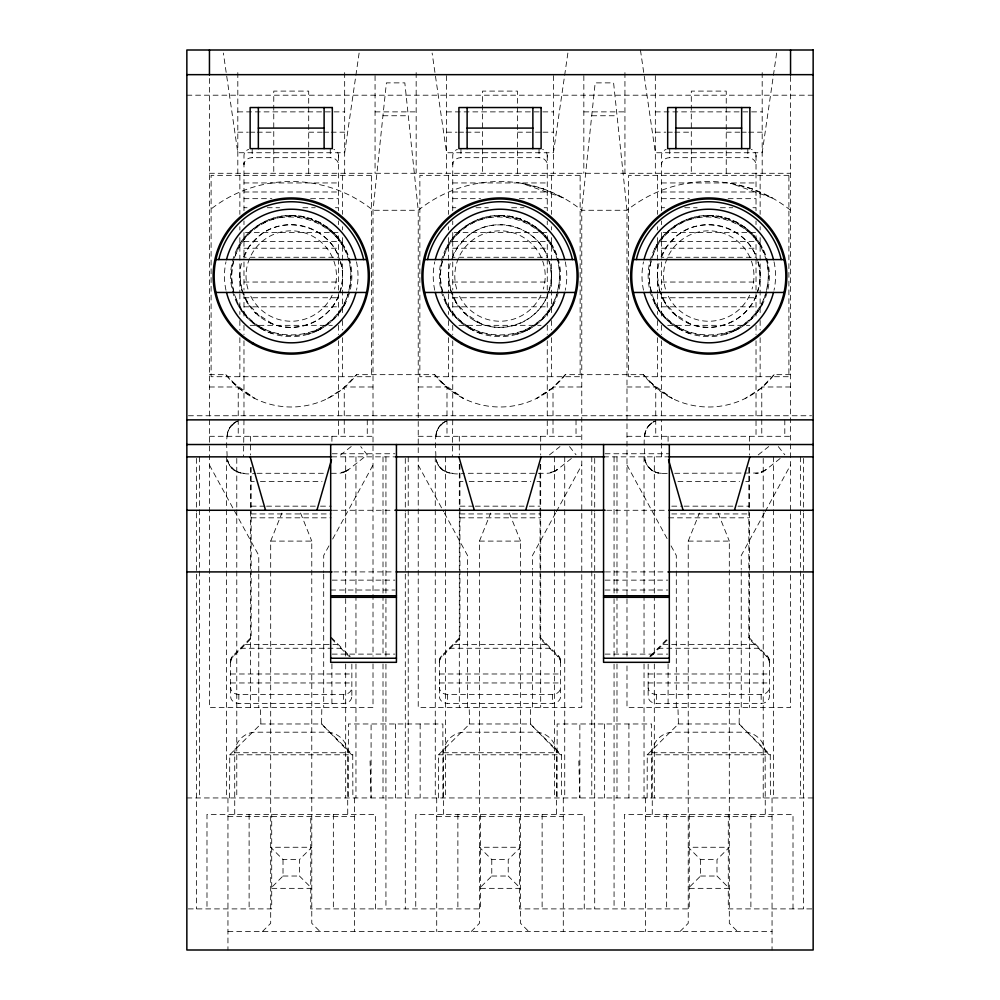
<?xml version="1.0" encoding="UTF-8"?>
<svg xmlns="http://www.w3.org/2000/svg" width="1000" height="1000" viewBox="0 0 1000 1000"><rect width="100%" height="100%" fill="white"/><g stroke="black" fill="none" stroke-linecap="round" stroke-linejoin="round"><path stroke-width="0.75" stroke-dasharray="5 3.75" d="M230.613 689.062L230.613 687.562A8.225 6.887 0 0 0 238.837 694.45L343.625 694.45A8.225 6.887 0 0 0 351.85 687.562M230.613 661.775L230.613 696.538A8.225 6.887 0 0 0 238.837 703.425L343.625 703.425A8.225 6.887 0 0 0 351.85 696.538L351.85 695.037M243.975 163.025L243.975 164.537A8.225 6.863 0 0 1 252.188 157.675L330.275 157.675A8.225 6.863 0 0 1 338.488 164.537M338.488 157L338.488 155.5A8.225 6.863 0 0 0 333.837 149.312M439.387 689.062L439.387 687.562A8.225 6.887 0 0 0 447.6 694.45L552.4 694.45A8.225 6.887 0 0 0 560.612 687.562M439.387 661.775L439.387 696.538A8.225 6.887 0 0 0 447.6 703.425L552.4 703.425A8.225 6.887 0 0 0 560.612 696.538L560.612 695.037M452.738 163.025L452.738 164.537A8.225 6.863 0 0 1 460.962 157.675L539.038 157.675A8.225 6.863 0 0 1 547.263 164.537M547.263 157L547.263 155.5A8.225 6.863 0 0 0 542.612 149.312M560.612 662.5L560.612 662.675A8.162 7.963 52.8 0 0 558.162 656.938M648.15 689.062L648.15 687.562A8.225 6.887 0 0 0 656.375 694.45L761.162 694.45A8.225 6.887 0 0 0 769.388 687.562M661.513 163.025L661.513 164.537A8.225 6.863 0 0 1 669.725 157.675L747.812 157.675A8.225 6.863 0 0 1 756.025 164.537M756.025 157L756.025 155.5A8.225 6.863 0 0 0 751.375 149.312M648.15 664.112L648.15 696.538A8.225 6.887 0 0 0 656.375 703.425L761.162 703.425A8.225 6.887 0 0 0 769.388 696.538L769.388 695.037M769.388 662.5L769.388 662.675A8.162 7.963 52.8 0 0 766.925 656.938M229.587 797.95L229.737 754.8L260.875 723.975L260.413 707.537M438.35 797.95L438.5 754.8L469.65 723.975L469.175 707.537M647.125 797.95L647.262 754.8L678.413 723.975L677.95 707.537M420.15 723.975L420.15 797.95M628.913 723.975L628.913 797.95M351.587 754.8L321.587 723.975L321.825 707.537M560.35 754.8L530.35 723.975L530.6 707.537M769.125 754.8L739.125 723.975L739.362 707.537M227.125 456.438C226.938 444.963 223.612 426.675 237.525 421.15M435.887 456.438C435.7 444.963 432.388 426.675 446.287 421.15M667.262 473.288C657.763 475.062 646.725 469.825 644.987 459.725C644.8 447.35 640.113 427.425 655.062 421.15M359.113 53.062L344.663 152.738L237.812 152.738L223.363 53.062M567.875 53.062L553.425 152.738L446.575 152.738L432.125 53.062M776.637 53.062L762.188 152.738L655.337 152.738L640.45 50M234.725 814.388L234.725 752.738C234.95 741.7 244.237 732.412 255.275 732.188L327.188 732.188C338.175 732.425 347.625 741.663 347.587 752.738L347.738 814.388M443.488 814.388L443.488 752.738C443.713 741.7 453 732.412 464.038 732.188L535.962 732.188C546.938 732.425 556.4 741.663 556.35 752.738L556.512 814.388M652.262 814.388L652.262 752.738C652.475 741.7 661.775 732.412 672.812 732.188L744.725 732.188C755.7 732.425 765.163 741.663 765.125 752.738L765.275 814.388M233.837 260.65C230.825 271.15 231.125 282.475 234.2 292.925M349 289.9C366.062 216.45 258.7 186.238 234.562 257.613M442.6 260.65C439.588 271.15 439.888 282.475 442.962 292.925M557.762 289.9C574.837 216.45 467.475 186.238 443.325 257.613M651.363 260.65C648.363 271.15 648.662 282.475 651.725 292.925M766.525 289.9C783.6 216.45 676.237 186.238 652.1 257.613M339.525 292.688C343.038 282.95 343.825 271.737 340.25 261.913M548.713 291.188C540.925 321.975 501.087 337.088 474.312 320.513M549.125 289.688C552.438 279.887 552.025 268.75 548.1 259.188M757.062 292.688C760.575 282.95 761.363 271.737 757.788 261.913M227.45 433.425L228.4 430.262M436.213 433.425L437.175 430.262M644.987 433.425L645.938 430.262M262.462 931.513L270.688 923.288L270.688 541.1L281.887 513.075M471.238 931.513L479.45 923.288L479.45 541.1L490.662 513.075M680 931.513L688.225 923.288L688.225 541.1L699.425 513.075M347.9 294.438C332.45 348.375 250.012 348.375 234.562 294.438M556.675 294.438C541.213 348.375 458.787 348.375 443.325 294.438M765.438 294.438C749.987 348.375 667.55 348.375 652.1 294.438M338.688 295.688C327.875 323.625 291.1 336.112 265.55 320.513M756.225 295.688C745.413 323.625 708.637 336.112 683.088 320.513M244.062 256.863L248.787 247.087L259.2 235.863C285.35 213.512 331.238 226.962 339.787 260.55M451.55 259.55L457.55 247.087L467.975 235.863C493.312 214.338 537.463 225.925 547.65 257.825M661.587 256.863L666.325 247.087L676.737 235.863C702.887 213.512 748.775 226.962 757.325 260.55M328.925 545.887L323.7 555.475L323.7 572.55M332.663 539.038L373.013 465.062M555.625 513.013L532.463 555.475L532.463 569.438M556.375 511.65L581.775 465.062M764.4 513.013L741.237 555.475L741.237 569.438M765.138 511.65L790.55 465.062M237.225 248.512C247.875 227.05 272.075 213.487 295.938 215.6M345.238 303.55C339.125 315.55 328.913 325.375 316.688 331.037M445.988 248.512C456.65 227.05 480.85 213.487 504.712 215.6M554.012 303.55C547.888 315.55 537.675 325.375 525.45 331.037M654.762 248.512C665.413 227.05 689.613 213.487 713.475 215.6M762.775 303.55C756.65 315.55 746.45 325.375 734.225 331.037M790.55 374.663L774.112 374.663A82.188 82.188 0 0 1 643.425 374.663L565.337 374.663A82.188 82.188 0 0 1 434.663 374.663L356.575 374.663L343.5 388.225L327.688 398.462M565.337 374.663L552.275 388.225L536.45 398.462L552.275 388.225M774.112 374.663L761.038 388.225L745.225 398.462M234.075 423.075L229.963 427.35L234.613 422.7M442.837 423.075L438.725 427.35L443.375 422.7M651.6 423.075L647.5 427.35L652.15 422.7M230.525 661.587A8.075 7.987 -47 0 1 232.938 655.7A63.875 2.988 -45.1 0 0 240.487 648.263L251.163 637.375M230.575 662.675A8.162 8.1 -39.2 0 1 232.975 656.838A96.075 4.487 -45.1 0 0 245.413 644.375L251.163 638.513L251.163 511.375M439.3 661.587A8.075 7.987 -47 0 1 441.7 655.7A63.875 2.988 -45.1 0 0 449.25 648.263L459.938 637.375M439.35 662.675A8.162 8.1 -39.2 0 1 441.75 656.838A96.075 4.487 -45.1 0 0 454.188 644.375L459.938 638.513L459.938 511.375M650.562 655.8A63.875 2.988 -45.1 0 0 658.012 648.263L668.7 637.375M651.312 656.125A96.075 4.487 -45.1 0 0 662.95 644.375L668.7 638.513M283.012 859.587L283.012 876.025L270.688 888.35L311.775 888.35L299.45 876.025L299.45 859.587L311.775 847.262L270.688 847.262L283.012 859.587L299.45 859.587M491.775 859.587L491.775 876.025L479.45 888.35L520.55 888.35L508.225 876.025L508.225 859.587L520.55 847.262L479.45 847.262L491.775 859.587L508.225 859.587M700.55 859.587L700.55 876.025L688.225 888.35L729.312 888.35L716.988 876.025L716.988 859.587L729.312 847.262L688.225 847.262L700.55 859.587L716.988 859.587M351.2 446.55L338.125 456.85M549.462 454.9L559.963 446.55M571.362 458.5L557.35 469.625L552.55 472.3L557.35 469.625A16.887 16.887 0 0 1 546.85 473.288L465.863 473.288M758.225 454.9L768.737 446.55M780.125 458.5L766.112 469.625L758.612 473.025L674.638 473.288M331.3 473.288L338.088 473.288A16.887 16.887 0 0 0 348.587 469.625L343.775 472.3L348.587 469.625L367.262 454.8L360.75 446.6M346.287 471.163L338.088 473.288M555.062 471.163L546.85 473.288M763.825 471.163L761.175 472.35L766.112 469.625A16.887 16.887 0 0 1 755.612 473.288M318.75 330.037L308.5 334.137L309.962 333.675M527.525 330.037L517.275 334.137L518.737 333.675M736.287 330.037L726.038 334.137L727.5 333.675M186.85 95.2L813.15 95.2M237.812 111.875L344.663 111.875M375.062 111.875L416.163 111.875M446.575 111.875L553.425 111.875M583.837 111.875L624.938 111.875M655.337 111.875L762.188 111.875M382.95 115.75L408.288 115.75M591.712 115.75L617.05 115.75M237.812 132.188L248.3 132.188M249.8 132.188L255.787 132.188M257.288 132.188L273.762 132.188M308.7 132.188L322.188 132.188M323.688 132.188L329.675 132.188M331.175 132.188L344.663 132.188M446.575 132.188L457.062 132.188M458.562 132.188L464.55 132.188M466.05 132.188L482.537 132.188M517.463 132.188L533.95 132.188M535.45 132.188L541.438 132.188M542.938 132.188L553.425 132.188M655.337 132.188L665.825 132.188M667.325 132.188L673.325 132.188M674.825 132.188L691.3 132.188M726.237 132.188L739.712 132.188M741.213 132.188L747.212 132.188M748.713 132.188L762.188 132.188M209.45 173.287L790.55 173.287M243.975 182.95L338.488 182.95M452.738 182.95L547.263 182.95M661.513 182.95L756.025 182.95M243.975 191.988L338.488 191.988M452.738 191.988L547.263 191.988M661.513 191.988L756.025 191.988M243.975 198.675L271.863 198.675M310.6 198.675L338.488 198.675M452.738 198.675L480.625 198.675M519.375 198.675L547.263 198.675M661.513 198.675L689.4 198.675M728.138 198.675L756.025 198.675M243.975 207.725L247.075 207.725M267.213 207.725L279.613 207.725M302.85 207.725L315.25 207.725M335.4 207.725L338.488 207.725M452.738 207.725L455.838 207.725M475.988 207.725L488.375 207.725M511.625 207.725L524.012 207.725M544.163 207.725L547.263 207.725M661.513 207.725L664.6 207.725M684.75 207.725L697.15 207.725M720.387 207.725L732.788 207.725M752.925 207.725L756.025 207.725M245.525 232.488L338.488 232.488L338.488 257.262L243.975 257.262M454.288 232.488L547.263 232.488L547.263 257.262L452.738 257.262M663.062 232.488L756.025 232.488L756.025 257.262L661.513 257.262M243.975 241.537L338.488 241.537M452.738 241.537L547.263 241.537M661.513 241.537L756.025 241.537M243.975 248.225L338.488 248.225M452.738 248.225L547.263 248.225M661.513 248.225L756.025 248.225M243.975 282.038L338.488 282.038M452.738 282.038L547.263 282.038M661.513 282.038L756.025 282.038M243.975 297.762L338.488 297.762M452.738 297.762L547.263 297.762M661.513 297.762L756.025 297.762M243.975 306.812L338.488 306.812M452.738 306.812L547.263 306.812M661.513 306.812L756.025 306.812M250.175 325.337L332.3 325.337M458.938 325.337L541.062 325.337M667.7 325.337L749.825 325.337M209.45 374.663L225.888 374.663A82.188 82.188 0 0 0 356.575 374.663M209.45 386.987L238.225 386.987L238.225 436.3M373.013 386.987L344.25 386.987L344.25 436.3M418.225 386.987L446.987 386.987L446.987 436.3M581.775 386.987L553.013 386.987L553.013 436.3M626.987 386.987L655.75 386.987L655.75 436.3M790.55 386.987L761.775 386.987L761.775 436.3M188.412 415.75L811.587 415.75M209.45 436.3L373.013 436.3M418.225 436.3L581.775 436.3M626.987 436.3L790.55 436.3M332.212 453.75L394.913 453.75M605.087 453.75L669.312 453.75M331.737 456.85L395.613 456.85M603.562 456.85L668.7 456.85M228.4 462.887L227.45 459.725C229.662 472.55 244.988 475.462 255.787 473.288M257.1 473.288L325.363 473.288M437.175 462.887L436.213 459.725C438.425 472.55 453.75 475.462 464.55 473.288M251.163 481.512L254.25 481.512M260.413 481.512L322.05 481.512M459.938 481.512L463.013 481.512M469.175 481.512L530.825 481.512M536.987 481.512L540.062 481.512M677.95 481.512L739.587 481.512M745.75 481.512L748.838 481.512M251.163 506.163L265.038 506.163M266.575 506.163L318.975 506.163M320.513 506.163L331.3 506.163M459.938 506.163L473.8 506.163M475.337 506.163L527.737 506.163M529.275 506.163L540.062 506.163M671.775 506.163L682.562 506.163M684.112 506.163L736.513 506.163M738.05 506.163L748.838 506.163M332.5 510.275L393.275 510.275M606.725 510.275L667.5 510.275M251.163 513.938L331.3 513.938M459.938 513.938L540.062 513.938M671.775 513.938L748.838 513.938M251.163 517.825L331.3 517.825M459.938 517.825L540.062 517.825M668.7 517.825L748.838 517.825M270.688 541.1L311.775 541.1L311.775 923.288L320 931.513M479.45 541.1L520.55 541.1L520.55 923.288L528.763 931.513M688.225 541.1L729.312 541.1L729.312 923.288L737.537 931.513M333.663 571.912L394.575 571.912M605.425 571.912L666.338 571.912M332.212 580.138L394.913 580.138M605.087 580.138L667.788 580.138M330.688 590.025L394.913 590.025M605.087 590.025L667.788 590.025M245.413 644.375L337.05 644.375A96.075 4.487 45.1 0 0 348.688 656.125M454.188 644.375L545.812 644.375A96.075 4.487 45.1 0 0 558.212 656.888L558.212 655.8A63.875 2.988 45.1 0 1 550.75 648.263L540.062 637.375M662.95 644.375L754.587 644.375A96.075 4.487 45.1 0 0 766.975 656.888L766.975 655.8A63.875 2.988 45.1 0 1 759.513 648.263L748.838 637.375M240.487 648.263L341.987 648.263A63.875 2.988 45.1 0 0 349.438 655.8M449.25 648.263L550.75 648.263M658.012 648.263L759.513 648.263M332.212 654.112L394.913 654.112M605.087 654.112L667.788 654.112M230.613 673.988L351.85 673.988M439.387 673.988L560.612 673.988M648.15 673.988L769.388 673.988M230.613 682.962L351.85 682.962M439.387 682.962L560.612 682.962M648.15 682.962L769.388 682.962M260.438 723.975L322.038 723.975M469.2 723.975L530.8 723.975M677.962 723.975L739.562 723.975M234.725 752.738L347.738 752.738M443.488 752.738L556.512 752.738M652.262 752.738L765.275 752.738M229.587 754.8L352.875 754.8M438.35 754.8L561.65 754.8M647.125 754.8L770.413 754.8M186.85 797.95L813.15 797.95M227.95 816.438L354.525 816.438M436.712 816.438L563.288 816.438M645.475 816.438L772.05 816.438M283.012 876.025L299.45 876.025M491.775 876.025L508.225 876.025M700.55 876.025L716.988 876.025M188.238 908.9L271.712 908.9L271.712 814.388M811.762 908.9L728.288 908.9L728.288 814.388M227.95 931.513L772.05 931.513M661.513 456.85L661.513 419.862M708.763 215.413L722.788 217.05L718.25 216.163L731.75 219.938L727.5 218.375L740.163 224.175L736.287 222.013L747.825 229.662L744.4 226.988L754.525 236.275L751.625 233.162L762.775 248.512M500 215.413L514.012 217.05L509.487 216.163L522.987 219.938L518.737 218.375L531.4 224.175L527.525 222.013L539.05 229.662L535.625 226.988L545.763 236.275L542.863 233.162L554.012 248.512M291.238 215.413L305.25 217.05L300.712 216.163L314.212 219.938L309.962 218.375L322.625 224.175L318.75 222.013L330.288 229.662L326.863 226.988L337 236.275L334.1 233.162L345.238 248.512M655.062 472L658.225 472.962M446.287 472L449.45 472.962M237.525 472L240.688 472.962M690.037 333.675C674.912 328.775 661.95 317.725 654.762 303.55M481.262 333.675C466.15 328.775 453.188 317.725 445.988 303.55M272.5 333.675C257.375 328.775 244.412 317.725 237.225 303.55M690 323.85L672.438 312.35L676.737 316.188L664.275 301.712L666.325 304.962L659.15 289.325M481.238 323.85L463.675 312.35L467.975 316.188L455.513 301.712L457.55 304.962L450.375 289.325L450.913 291.175L448.625 276.025M272.462 323.85L254.913 312.35L259.2 316.188L246.75 301.712L248.787 304.962L241.612 289.325M649.575 381.812L672.312 398.462L656.5 388.225L643.425 374.663M440.8 381.812L463.55 398.462L447.725 388.225L434.663 374.663M232.037 381.812L254.775 398.462L238.962 388.225L225.888 374.663M652.15 470.45L647.5 465.8L651.6 470.075M443.375 470.45L438.725 465.8L442.837 470.075M234.613 470.45L229.963 465.8L234.075 470.075M739.125 723.975L770.263 754.8L770.413 797.95M530.35 723.975L561.5 754.8L561.65 797.95M321.587 723.975L352.738 754.8L352.875 797.95M754.587 644.375L748.838 638.513L748.838 511.375M545.812 644.375L540.062 638.513L540.062 511.375M331.3 637.375L341.987 648.263M331.3 638.513L337.05 644.375M778.288 446.6L784.8 454.8M569.525 446.6L576.025 454.8M757.812 240.4L760.138 243.85M549.038 240.4L551.375 243.85M340.275 240.4L342.6 243.85M626.987 465.062L667.337 539.038M671.075 545.887L676.3 555.475L676.3 569.438M418.225 465.062L443.625 511.65M444.375 513.013L467.537 555.475L467.537 569.438M209.45 465.062L258.762 555.475L258.762 572.55M718.112 513.075L729.312 541.1M509.338 513.075L520.55 541.1M300.575 513.075L311.775 541.1M644.987 459.725L645.938 462.887M657.4 276.025L659.45 289.65M239.862 276.025L241.912 289.65M578.825 760.962L579.85 797.95L579.85 723.975M370.062 760.962L371.087 797.95L371.087 723.975M803.462 458.413L803.462 511.413M803.462 512.962L803.462 908.9M800.55 456.85L800.55 508.25M800.55 509.8L800.55 797.95M793.012 908.9L793.012 814.388L624.525 814.388L624.525 908.9M790.55 76.463L790.55 707.537L626.987 707.537L626.987 663.888M784.8 419.862L784.8 436.3M773.487 456.85L773.487 508.25M773.487 509.8L773.487 797.95M772.05 797.95L772.05 950M769.388 661.587L769.388 696.538M763.225 458.413L763.225 511.362M763.225 512.925L763.225 797.95M762.188 72.6L762.188 173.287M761.162 694.45L761.162 703.425M760.138 175.338L760.138 214.363M760.138 226.725L760.138 229.975M760.138 237.625L760.138 314.438M760.138 320.513L760.138 330M760.138 337.688L760.138 376.712M756.025 155.5L756.025 210.775M756.025 220.987L756.025 224.638M756.025 259.188L756.025 290.075M756.025 293.55L756.025 319.8M756.025 325.337L756.025 334.6M756.025 340.775L756.025 417.912M756.025 420.712L756.025 436.3M750.888 814.388L750.888 908.9M749.45 436.3L749.45 455.012M749.45 467.475L749.45 511.125M749.45 512.688L749.45 707.537M748.838 467.312L748.838 510.087M747.812 148.625L747.812 157.675M741.237 571L741.237 707.537M726.237 173.287L726.237 91.1L691.3 91.1L691.3 173.287M689.25 814.388L689.25 908.9L519.525 908.9L519.525 814.388M676.3 571L676.3 707.537M669.725 148.625L669.725 157.675M668.088 436.3L668.088 442.537M668.088 663.888L668.088 707.537M666.65 814.388L666.65 908.9M661.513 210.775L661.513 155.5A8.225 6.863 0 0 1 666.162 149.312M661.513 220.987L661.513 224.638M661.513 232.488L661.513 259.188M661.513 261.938L661.513 290.075M661.513 293.55L661.513 319.8M661.513 325.337L661.513 334.6M661.513 340.775L661.513 417.912M657.4 175.338L657.4 214.363M657.4 226.725L657.4 229.975M657.4 237.625L657.4 292.887M657.4 293.975L657.4 314.438M657.4 320.513L657.4 330M657.4 337.688L657.4 376.712M656.375 694.45L656.375 703.425M655.337 75.625L655.337 173.287M654.312 456.85L654.312 593.913M654.312 595.462L654.312 656.213M654.312 664L654.312 797.95M651.65 797.95L651.65 723.975L557.125 723.975L557.125 797.95M645.475 797.95L645.475 931.513M644.038 456.85L644.038 593.913M644.038 595.462L644.038 656.213M644.038 664L644.038 797.95M626.987 656.237L626.987 210.275L613.6 82.875L595.175 82.875L581.775 210.275L581.775 707.537L418.225 707.537L418.225 210.275L404.825 82.875L386.4 82.875L373.013 210.275L373.013 656.237M624.938 72.6L624.938 173.287M616.987 456.85L616.987 593.913M616.987 595.462L616.987 656.213M616.987 664L616.987 797.95M614.062 456.85L614.062 597.137M614.062 598.7L614.062 656.375M614.062 664.175L614.062 908.9M604.388 723.975L604.388 797.95M594.7 458.413L594.7 511.413M594.7 512.962L594.7 908.9M591.775 456.85L591.775 508.25M591.775 509.8L591.775 797.95M584.25 908.9L584.25 814.388L415.75 814.388L415.75 908.9M583.837 75.625L583.837 173.287M576.025 419.862L576.025 436.3M564.725 456.85L564.725 508.25M564.725 509.8L564.725 797.95M563.288 797.95L563.288 931.513M560.612 661.587L560.612 696.538M554.45 456.85L554.45 508.25M554.45 509.8L554.45 797.95M553.425 75.625L553.425 173.287M552.4 694.45L552.4 703.425M551.375 175.338L551.375 214.363M551.375 226.725L551.375 229.975M551.375 237.625L551.375 314.438M551.375 320.513L551.375 330M551.375 337.688L551.375 376.712M547.263 155.5L547.263 210.775M547.263 220.987L547.263 224.638M547.263 259.188L547.263 290.075M547.263 293.55L547.263 319.8M547.263 325.337L547.263 334.6M547.263 340.775L547.263 417.912M547.263 420.712L547.263 436.3M542.125 814.388L542.125 908.9M540.688 436.3L540.688 455.012M540.688 464.363L540.688 511.125M540.688 512.688L540.688 707.537M540.062 464.325L540.062 510.087M539.038 148.625L539.038 157.675M532.463 571L532.463 707.537M517.463 173.287L517.463 91.1L482.537 91.1L482.537 173.287M480.475 814.388L480.475 908.9L310.75 908.9L310.75 814.388M467.537 571L467.537 707.537M460.962 148.625L460.962 157.675M459.938 464.325L459.938 510.087M459.312 436.3L459.312 455.012M459.312 464.363L459.312 511.125M459.312 512.688L459.312 707.537M457.875 814.388L457.875 908.9M452.738 210.775L452.738 155.5A8.225 6.863 0 0 1 457.388 149.312M452.738 220.987L452.738 224.638M452.738 232.488L452.738 259.188M452.738 261.938L452.738 290.075M452.738 293.55L452.738 319.8M452.738 325.337L452.738 334.6M452.738 340.775L452.738 417.912M452.738 419.862L452.325 456.438M448.625 175.338L448.625 214.363M448.625 226.725L448.625 229.975M448.625 237.625L448.625 292.887M448.625 293.975L448.625 314.438M448.625 320.513L448.625 330M448.625 337.688L448.625 376.712M447.6 694.45L447.6 703.425M446.575 75.625L446.575 173.287M445.55 456.85L445.55 508.25M445.55 509.8L445.55 797.95M442.875 797.95L442.875 723.975L348.35 723.975L348.35 797.95M441.788 655.8L441.788 656.888M436.712 797.95L436.712 931.513M435.275 456.85L435.275 508.25M435.275 509.8L435.275 797.95M416.163 72.6L416.163 173.287M408.225 456.85L408.225 508.25M408.225 509.8L408.225 797.95M405.3 458.413L405.3 511.413M405.3 512.962L405.3 908.9M395.613 723.975L395.613 797.95M385.938 456.85L385.938 597.137M385.938 598.7L385.938 656.375M385.938 664.175L385.938 908.9M383.013 456.85L383.013 593.913M383.013 595.462L383.013 656.213M383.013 664L383.013 797.95M375.475 908.9L375.475 814.388L206.988 814.388L206.988 908.9M375.062 75.625L375.062 173.287M373.013 663.888L373.013 707.537L209.45 707.537L209.45 76.463M367.262 419.862L367.262 436.3M355.962 456.85L355.962 593.913M355.962 595.462L355.962 656.213M355.962 664L355.962 797.95M354.525 797.95L354.525 931.513M351.85 664.112L351.85 696.538M345.688 456.85L345.688 597.025M345.688 598.587L345.688 656.213M345.688 664L345.688 797.95M344.663 72.6L344.663 173.287M343.625 694.45L343.625 703.425M342.6 175.338L342.6 214.363M342.6 226.725L342.6 229.975M342.6 237.625L342.6 314.438M342.6 320.513L342.6 330M342.6 337.688L342.6 376.712M338.488 155.5L338.488 210.775M338.488 220.987L338.488 224.638M338.488 259.188L338.488 290.075M338.488 293.55L338.488 319.8M338.488 325.337L338.488 334.6M338.488 340.775L338.488 417.912M338.488 420.712L338.488 436.3M333.35 814.388L333.35 908.9M331.912 436.3L331.912 442.537M331.912 663.888L331.912 707.537M330.275 148.625L330.275 157.675M323.7 574.1L323.7 707.537M308.7 173.287L308.7 91.1L273.762 91.1L273.762 173.287M258.762 574.1L258.762 707.537M252.188 148.625L252.188 157.675M251.163 467.312L251.163 510.087M250.55 436.3L250.55 455.012M250.55 467.475L250.55 707.537M249.112 814.388L249.112 908.9M243.975 210.775L243.975 155.5A8.225 6.863 0 0 1 248.625 149.312M243.975 220.987L243.975 224.638M243.975 232.488L243.975 259.188M243.975 261.938L243.975 290.075M243.975 293.55L243.975 319.8M243.975 325.337L243.975 334.6M243.975 340.775L243.975 417.912M243.975 419.862L243.562 456.438M239.862 175.338L239.862 214.363M239.862 226.725L239.862 229.975M239.862 237.625L239.862 292.887M239.862 293.975L239.862 314.438M239.862 320.513L239.862 330M239.862 337.688L239.862 376.712M238.837 694.45L238.837 703.425M237.812 72.6L237.812 173.287M236.775 458.413L236.775 508.25M236.775 509.8L236.775 797.95M233.025 655.8L233.025 656.888M227.95 797.95L227.95 950M226.513 456.85L226.513 508.25M226.513 509.8L226.513 797.95M199.45 456.85L199.45 508.25M199.45 509.8L199.45 797.95M196.537 458.413L196.537 511.413M196.537 512.962L196.537 908.9M790.55 210.275A130.625 130.625 0 0 0 626.987 210.275L581.775 210.275A130.625 130.625 0 0 0 418.225 210.275L373.013 210.275A130.625 130.625 0 0 0 209.45 210.275M340.525 261.55A51.375 51.375 0 0 1 291.238 327.4A51.375 51.375 0 0 1 241.95 261.55M243.538 256.938A51.375 51.375 0 0 1 338.925 256.938M549.288 261.55A51.375 51.375 0 0 1 500 327.4A51.375 51.375 0 0 1 450.712 261.55M452.312 256.938A51.375 51.375 0 0 1 547.688 256.938M758.05 261.55A51.375 51.375 0 0 1 708.763 327.4A51.375 51.375 0 0 1 659.475 261.55M661.075 256.938A51.375 51.375 0 0 1 756.462 256.938M774.025 261.837A66.775 66.775 0 0 1 774.025 290.225M643.512 290.225A66.775 66.775 0 0 1 643.512 261.837M665.475 289.05A45.2 45.2 0 0 1 708.763 230.825A45.2 45.2 0 0 1 752.05 289.05M749.7 295.212A45.2 45.2 0 0 1 667.837 295.212M565.25 261.837A66.775 66.775 0 0 1 565.25 290.225M434.75 290.225A66.775 66.775 0 0 1 434.75 261.837M456.712 289.05A45.2 45.2 0 0 1 500 230.825A45.2 45.2 0 0 1 543.288 289.05M540.925 295.212A45.2 45.2 0 0 1 459.075 295.212M356.488 261.837A66.775 66.775 0 0 1 356.488 290.225M225.975 290.225A66.775 66.775 0 0 1 225.975 261.837M247.95 289.05A45.2 45.2 0 0 1 291.238 230.825A45.2 45.2 0 0 1 334.525 289.05M332.163 295.212A45.2 45.2 0 0 1 250.3 295.212M661.513 473.288A16.85 16.85 0 0 1 644.663 456.438M644.663 436.712A16.85 16.85 0 0 1 655.35 421.025M767.062 655.7A8.075 7.987 47 0 1 769.475 661.587M650.138 656.488A8.075 7.688 -57.7 0 1 650.662 655.9M766.875 655.9A8.075 7.688 57.7 0 1 769.25 661.587M649.912 656.312A8.075 7.987 -47 0 1 650.462 655.7M452.738 473.288A16.85 16.85 0 0 1 436.075 458.95M435.887 436.712A16.85 16.85 0 0 1 446.587 421.025M439.513 661.587A8.075 7.688 -57.7 0 1 441.887 655.9M558.3 655.7A8.075 7.987 47 0 1 560.7 661.587M558.112 655.9A8.075 7.688 57.7 0 1 560.487 661.587M243.975 473.288A16.85 16.85 0 0 1 227.312 458.95M227.125 436.712A16.85 16.85 0 0 1 237.812 421.025M230.75 661.587A8.075 7.688 -57.7 0 1 233.125 655.9M349.538 655.7A8.075 7.987 47 0 1 350.087 656.312M349.338 655.9A8.075 7.688 57.7 0 1 349.862 656.488M371.375 175.338L211.1 175.338L211.1 376.712L371.375 376.712L371.375 175.338M580.138 175.338L419.862 175.338L419.862 376.712L580.138 376.712L580.138 175.338M788.9 175.338L628.625 175.338L628.625 376.712L788.9 376.712L788.9 175.338M752.113 188.912L730.75 183.375L772.237 197.963L752.113 188.912M543.35 188.912L521.987 183.375L563.475 197.963L543.35 188.912M678.975 327.638A59.588 59.588 0 0 0 768.35 276.025A59.588 59.588 0 0 0 678.975 224.425A59.588 59.588 0 0 0 678.975 327.638M470.2 327.638A59.588 59.588 0 0 0 559.587 276.025A59.588 59.588 0 0 0 470.2 224.425A59.588 59.588 0 0 0 470.2 327.638M261.438 327.638A59.588 59.588 0 0 0 350.825 276.025A59.588 59.588 0 0 0 261.438 224.425A59.588 59.588 0 0 0 261.438 327.638M678.462 328.525A60.613 60.613 0 0 0 769.388 276.025A60.613 60.613 0 0 0 678.462 223.538A60.613 60.613 0 0 0 678.462 328.525M469.688 328.525A60.613 60.613 0 0 0 560.612 276.025A60.613 60.613 0 0 0 469.688 223.538A60.613 60.613 0 0 0 469.688 328.525M260.925 328.525A60.613 60.613 0 0 0 351.85 276.025A60.613 60.613 0 0 0 260.925 223.538A60.613 60.613 0 0 0 260.925 328.525"/><path stroke-width="1.5" d="M316.913 510.275L331.475 459.812M525.688 510.275L541.1 456.85M734.45 510.275L749.862 456.85M186.85 74.662L813.15 74.662M258.35 128.088L324.113 128.088M467.125 128.088L532.875 128.088M675.888 128.088L741.65 128.088M215.95 259.587L366.512 259.587M424.725 259.587L575.275 259.587M633.488 259.587L784.05 259.587M215.95 292.462L366.512 292.462M424.725 292.462L575.275 292.462M633.488 292.462L784.05 292.462M186.85 419.862L813.15 419.862M186.85 444.525L813.15 444.525M186.85 456.85L331 456.85M395.613 456.85L604.388 456.85M669 456.85L813.15 456.85M186.85 510.275L330.938 510.275M394.837 510.275L605.163 510.275M669.062 510.275L813.15 510.275M186.85 571.912L332.1 571.912M396.138 571.912L603.862 571.912M667.9 571.912L813.15 571.912M330.688 595.763L396.438 595.763M603.562 595.763L669.312 595.763M330.688 597.312L396.438 597.312M603.562 597.312L669.312 597.312M330.688 658.25L396.438 658.25M603.562 658.25L669.312 658.25M668.525 459.812L683.088 510.275M458.9 456.85L474.312 510.275M250.138 456.85L265.55 510.275M790.55 50L790.55 74.938M741.65 107.537L741.65 148.625M675.888 107.537L675.888 148.625M669.312 444.525L669.312 662.325L603.562 662.325L603.562 444.525M532.875 107.537L532.875 148.625M467.125 107.537L467.125 148.625M396.438 444.525L396.438 662.325L330.688 662.325L330.688 444.525M324.113 107.537L324.113 148.625M258.35 107.537L258.35 148.625M209.45 50L209.45 74.938M773.487 292.462A66.775 66.775 0 0 1 644.038 292.462M644.038 259.587A66.775 66.775 0 0 1 773.487 259.587M636.337 259.587A74.275 74.275 0 0 1 781.2 259.587M564.725 292.462A66.775 66.775 0 0 1 435.275 292.462M435.275 259.587A66.775 66.775 0 0 1 564.725 259.587M427.562 259.587A74.275 74.275 0 0 1 572.438 259.587M355.962 292.462A66.775 66.775 0 0 1 226.513 292.462M226.513 259.587A66.775 66.775 0 0 1 355.962 259.587M218.8 259.587A74.275 74.275 0 0 1 363.663 259.587M813.15 50L186.85 50L186.85 950L813.15 950L813.15 50M332.325 107.537L250.138 107.537L250.138 148.625L332.325 148.625L332.325 107.537M541.1 107.537L458.9 107.537L458.9 148.625L541.1 148.625L541.1 107.537M749.862 107.537L667.675 107.537L667.675 148.625L749.862 148.625L749.862 107.537M252.188 343.65A78.088 78.088 0 0 0 369.312 276.025A78.088 78.088 0 0 0 252.188 208.4A78.088 78.088 0 0 0 252.188 343.65M460.962 343.65A78.088 78.088 0 0 0 578.088 276.025A78.088 78.088 0 0 0 460.962 208.4A78.088 78.088 0 0 0 460.962 343.65M669.725 343.65A78.088 78.088 0 0 0 786.85 276.025A78.088 78.088 0 0 0 669.725 208.4A78.088 78.088 0 0 0 669.725 343.65M670.238 342.762A77.05 77.05 0 0 0 785.825 276.025A77.05 77.05 0 0 0 670.238 209.3A77.05 77.05 0 0 0 670.238 342.762M461.475 342.762A77.05 77.05 0 0 0 577.05 276.025A77.05 77.05 0 0 0 461.475 209.3A77.05 77.05 0 0 0 461.475 342.762M252.7 342.762A77.05 77.05 0 0 0 368.288 276.025A77.05 77.05 0 0 0 252.7 209.3A77.05 77.05 0 0 0 252.7 342.762"/></g></svg>
